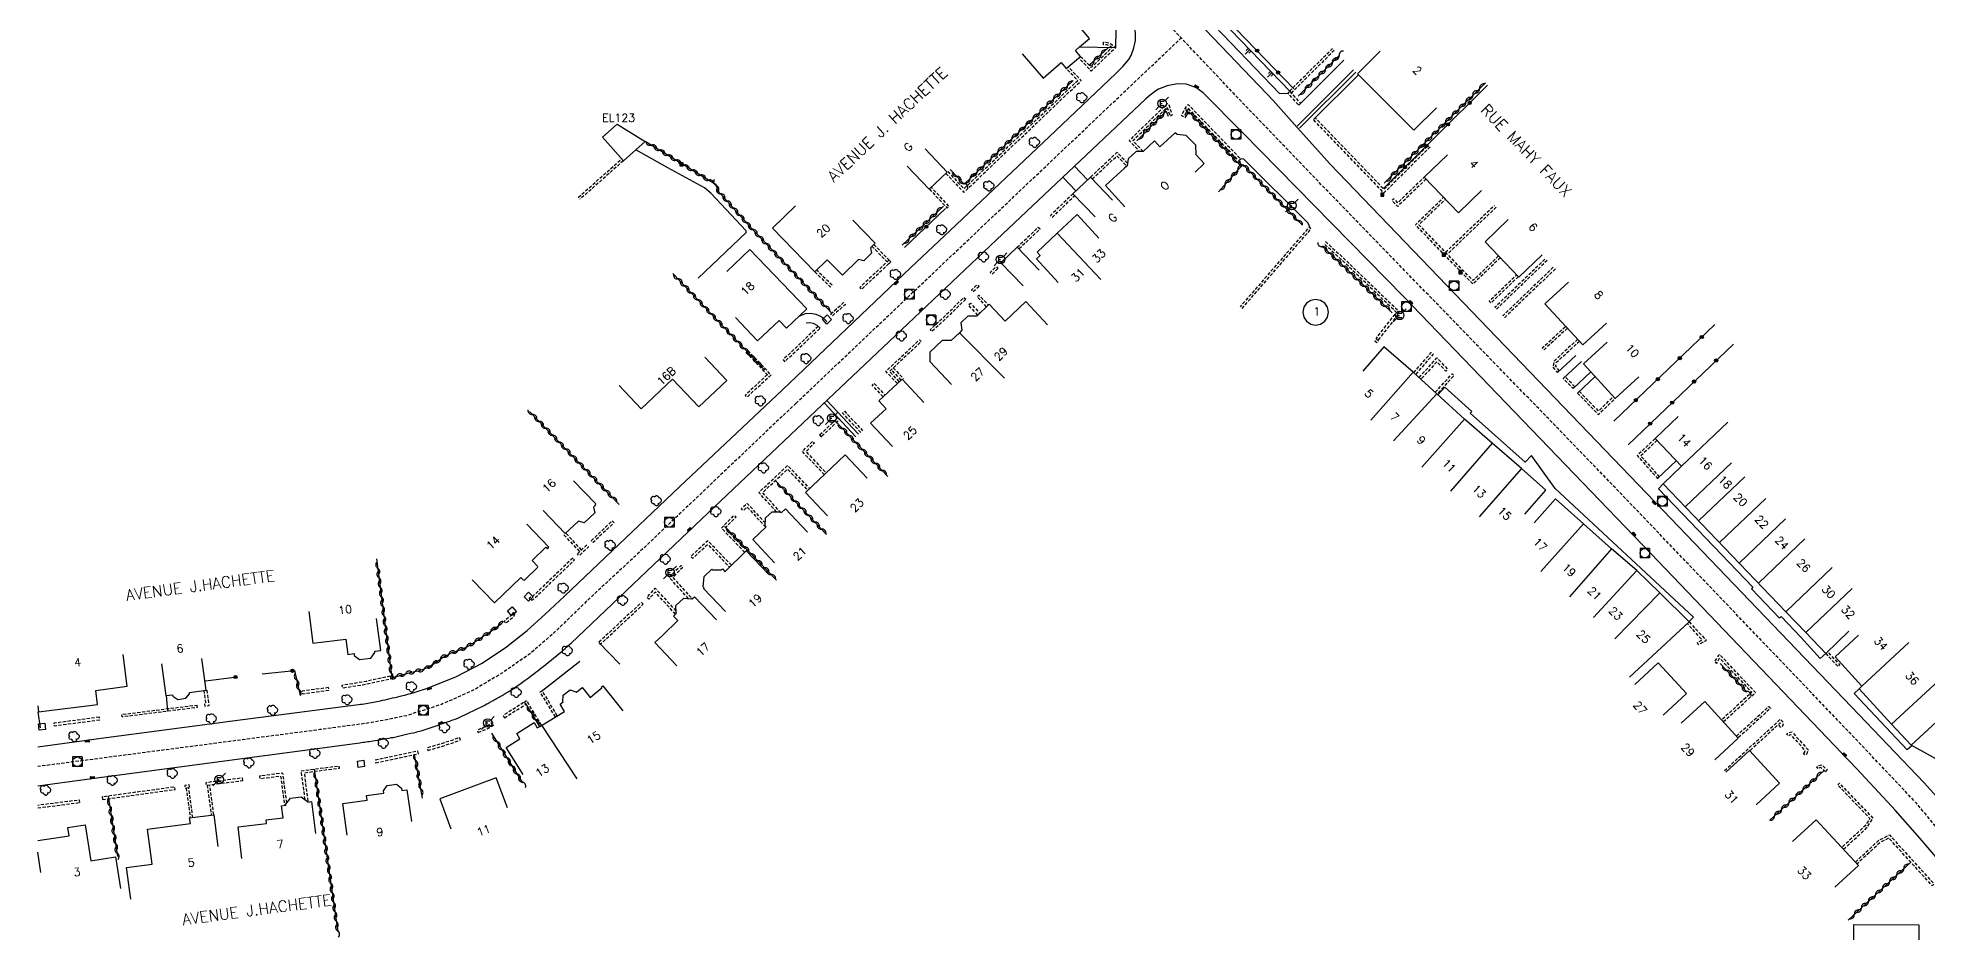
# Model space of a CAD drawing. Header units: millimetres. Extents: x 136000 to 137000, y 121000 to 122000.
# Drawn here: x 136000 to 136295.1, y 121479.6 to 121619.4 of the extents above; entities that cross this region are included whole.
import ezdxf
from ezdxf.enums import TextEntityAlignment as Align

# ---------------------------------------------------------------- set-up
doc = ezdxf.new("R2010")
doc.units = ezdxf.units.MM
doc.linetypes.add('DASHED', pattern=[0.75, 0.5, -0.25])
doc.layers.get('0').update_dxf_attribs({"linetype": 'CONTINUOUS'})
for name, color, linetype in [('W0001', 6, 'DASHED'), ('W0008', 7, 'CONTINUOUS'), ('W0100', 7, 'CONTINUOUS'), ('W0112', 1, 'DASHED'), ('W0211', 2, 'CONTINUOUS'), ('W0300', 7, 'CONTINUOUS'), ('W0310', 3, 'CONTINUOUS'), ('W0322', 7, 'CONTINUOUS'), ('W0330', 7, 'CONTINUOUS'), ('W0400', 7, 'CONTINUOUS'), ('W0420', 7, 'CONTINUOUS'), ('W0471', 7, 'CONTINUOUS'), ('W0984', 7, 'CONTINUOUS'), ('W0989', 7, 'CONTINUOUS'), ('W0991', 7, 'CONTINUOUS'), ('W1102', 7, 'CONTINUOUS')]:
    doc.layers.add(name, color=color, linetype=linetype)
doc.styles.get("Standard").update_dxf_attribs({"font": 'romans.shx', "width": 0.85})

# ---------------------------------------------------------------- blocks, each defined once
blk = doc.blocks.new('t310o')
at = {"color": 0, "linetype": 'Continuous'}
for centre, start, end in [((-0.5, 0.38), 216.8699, 323.1304), ((0.5, -0.37), 36.8699, 143.1303)]:
    blk.add_arc(centre, 0.625, start, end, dxfattribs=at)
blk = doc.blocks.new('t322o')
at = {"color": 0, "linetype": 'Continuous'}
for radius in [0.25, 0.15]:
    blk.add_circle((0, 0), radius, dxfattribs=at)
blk = doc.blocks.new('T300')
for p, q in [((-0.8, 0.51), (-0.86, 0.34)), ((-0.86, 0.34), (-0.86, 0.17)), ((-0.86, 0.17), (-0.74, 0.06)), ((-0.69, 0.63), (-0.8, 0.51)), ((-0.8, -0.06), (-0.74, 0.06)), ((-0.74, 0.06), (-0.69, 0.11)), ((-0.57, 0.69), (-0.69, 0.63)), ((-0.46, 0.69), (-0.57, 0.69)), ((-0.29, 0.63), (-0.46, 0.69)), ((-0.29, 0.63), (-0.17, 0.74)), ((-0.23, 0.57), (-0.29, 0.63)), ((-0.17, 0.74), (-0.06, 0.8)), ((-0.06, 0.8), (0.06, 0.8)), ((0.06, 0.8), (0.23, 0.74)), ((0.23, 0.74), (0.34, 0.63)), ((0.34, 0.63), (0.4, 0.51)), ((0.46, 0.46), (0.34, 0.46)), ((0.4, 0.51), (0.4, 0.46)), ((0.57, 0.4), (0.46, 0.46)), ((0.57, 0.4), (0.69, 0.29)), ((0.69, 0.29), (0.74, 0.17)), ((0.74, 0.06), (0.69, -0.17)), ((0.74, 0.17), (0.74, 0.06)), ((-0.8, -0.17), (-0.8, -0.06)), ((-0.8, -0.23), (-0.8, -0.17)), ((-0.74, -0.34), (-0.8, -0.23)), ((-0.69, -0.4), (-0.74, -0.34)), ((-0.51, -0.46), (-0.69, -0.4)), ((-0.4, -0.46), (-0.51, -0.46)), ((-0.4, -0.46), (-0.34, -0.46)), ((-0.34, -0.46), (-0.34, -0.4)), ((-0.34, -0.51), (-0.34, -0.46)), ((-0.29, -0.63), (-0.34, -0.51)), ((-0.17, -0.74), (-0.29, -0.63)), ((-0.06, -0.8), (-0.17, -0.74)), ((0.06, -0.8), (-0.06, -0.8)), ((0.17, -0.74), (0.06, -0.8)), ((0.23, -0.69), (0.17, -0.74)), ((0.29, -0.46), (0.23, -0.46)), ((0.29, -0.63), (0.23, -0.69)), ((0.46, -0.4), (0.29, -0.46)), ((0.34, -0.51), (0.29, -0.63)), ((0.34, -0.51), (0.34, -0.46)), ((0.57, -0.34), (0.46, -0.4)), ((0.63, -0.29), (0.57, -0.34)), ((0.69, -0.17), (0.63, -0.29))]:
    blk.add_line(p, q)
blk = doc.blocks.new('T400')
for p, q in [((-0.15, 0.3), (0.15, 0.3)), ((-0.15, -0.25), (-0.15, 0.3)), ((-0.15, 0.15), (0.15, 0.15)), ((-0.15, 0), (0.15, 0)), ((0.15, 0.3), (0.15, -0.25)), ((-0.15, -0.15), (0.15, -0.15)), ((-0.15, -0.25), (-0.15, -0.3)), ((-0.15, -0.3), (0.15, -0.3)), ((0.15, -0.3), (0.15, -0.25))]:
    blk.add_line(p, q)
blk = doc.blocks.new('T471')
for p, q in [((-0.333334, 0.333334), (-0.333334, -0.333334)), ((-0.333334, 0.333334), (0.333334, 0.333334)), ((-0.333334, 0), (0, 0)), ((0.500001, 0.500001), (1.000002, 1.000002)), ((-0.500001, -0.500001), (-1.000002, -1.000002)), ((-0.333334, -0.333334), (0.333334, -0.333334))]:
    blk.add_line(p, q)
blk.add_ellipse((0, 0), major_axis=(0.471405, 0.471405), ratio=1, start_param=5.4977871438, end_param=11.780972451)
blk = doc.blocks.new('t112o')
at = {"color": 0, "linetype": 'Continuous'}
for p, q in [((-0.5, 0.5), (0.5, 0.5)), ((-0.5, -0.5), (-0.5, 0.5)), ((0.5, 0.5), (0.5, -0.5)), ((0.5, -0.5), (-0.5, -0.5))]:
    blk.add_line(p, q, dxfattribs=at)
blk = doc.blocks.new('T420')
for p, q in [((0.75, 0.75), (-0.75, 0.75)), ((-0.75, 0.75), (-0.75, -0.75)), ((0.75, 0.75), (0.75, -0.75)), ((0.75, -0.75), (-0.75, -0.75))]:
    blk.add_line(p, q)
blk.add_ellipse((0, 0), major_axis=(-0.53, 0.53), ratio=1, start_param=3.926991, end_param=10.210176)
blk = doc.blocks.new('t330o')
at = {"color": 0, "linetype": 'Continuous'}
for p, q in [((0.25, -0.25), (-0.25, 0.25)), ((-0.25, -0.25), (0.25, 0.25)), ((-0.25, 0.25), (-0.25, -0.25)), ((0.25, 0.25), (-0.25, 0.25)), ((0.25, -0.25), (0.25, 0.25)), ((-0.25, -0.25), (0.25, -0.25)), ((-0.25, -0.25), (-0.25, -0.25))]:
    blk.add_line(p, q, dxfattribs=at)
blk = doc.blocks.new('t211o')
at = {"color": 0, "linetype": 'Continuous'}
for p, q in [((-0.29, 0.5), (-0.29, 0)), ((0, 1), (0, 0)), ((0.29, 0.5), (0.29, 0))]:
    blk.add_line(p, q, dxfattribs=at)

msp = doc.modelspace()

# ---------------------------------------------------------------- linework, layer by layer
at = {"layer": 'W0001', "flags": 128}
for points in [[(136324.26, 121457.21), (136314.99, 121471.41), (136306.92, 121483.62), (136293.42, 121499.8), (136284.47, 121509.26), (136244.47, 121551.09), (136200.73, 121596.16), (136186.83, 121610.64), (136168.2, 121630.35), (136100.59, 121700.64), (136049.4, 121753.97), (136014.15, 121791.38), (136000, 121806.47)], [(136118.42, 121562.3), (136178.58, 121619.37)], [(136118.42, 121562.3), (136093.18, 121538.29), (136085.62, 121531.28), (136080.51, 121526.33), (136076.82, 121523.11), (136072.6, 121520.2), (136068.18, 121517.54), (136063.07, 121515.25), (136057.61, 121513.48), (136052.14, 121512.39), (136044.07, 121511.3), (136000, 121505.53)]]:
    msp.add_lwpolyline(points, dxfattribs=at)
at = {"layer": 'W0008', "flags": 128}
for points in [[(136116.3, 121564.41), (136136.35, 121583.49), (136142.49, 121589.27), (136158.95, 121604.83), (136168.39, 121613.81), (136169.44, 121614.89), (136170.38, 121616.02), (136170.75, 121616.64), (136171.19, 121617.83), (136171.42, 121618.97), (136171.42, 121620.24), (136171.12, 121621.72), (136170.69, 121622.51), (136170.05, 121623.29), (136169.62, 121623.76), (136163.59, 121630.13), (136143.77, 121650.87), (136141.47, 121651.11), (136095.67, 121698.93), (136044.05, 121752.76), (136025.81, 121771.81), (136003.36, 121795.4), (136000, 121799.13)], [(136297.01, 121500.34), (136294.63, 121502.98), (136283.28, 121514.85), (136253.85, 121545.55), (136201.84, 121599.64), (136196.27, 121605.85), (136192.96, 121609.6), (136191.91, 121610.71), (136159.88, 121644.19)], [(136163.03, 121620.76), (136168.37, 121620.67), (136168.33, 121617.82), (136162.66, 121617.91)], [(136196.94, 121608.86), (136204, 121615.89)], [(136298.9, 121488.57), (136294.9, 121493.26), (136294.36, 121493.88), (136290.15, 121498.68), (136288.91, 121500.04), (136284.06, 121505.21), (136251.91, 121538.83), (136213.36, 121578.94), (136188.18, 121604.59), (136182, 121610.79), (136180.88, 121611.6), (136179.36, 121612.12), (136177.98, 121612.19), (136176.39, 121611.87), (136175.04, 121611.36), (136174.61, 121611.11), (136173.72, 121610.42), (136173.08, 121609.87), (136149.72, 121587.83), (136135.88, 121574.7), (136120.55, 121560.18)], [(136196.7, 121605.6), (136205.51, 121614.37)], [(136197.07, 121605.26), (136205.86, 121614.02)], [(136199.23, 121606.61), (136206.27, 121613.61)], [(136103.13, 121581.84), (136110.62, 121588.95), (136110.64, 121589.21), (136105.11, 121595.14), (136104.12, 121595.95), (136098.38, 121599.07), (136093.39, 121601.87)], [(136160.09, 121597.61), (136162.14, 121595.47)], [(136161.93, 121599.34), (136163.96, 121597.21)], [(136118.92, 121575.92), (136119.9, 121576.32), (136120.67, 121576.37), (136121.54, 121576.19), (136122.25, 121575.91), (136122.72, 121575.6), (136123.25, 121575.04)], [(136122.18, 121574.01), (136121.73, 121574.45), (136121.17, 121574.74), (136120.59, 121574.85), (136120, 121574.79)], [(136237.37, 121567.1), (136240.24, 121569.74)], [(136238.22, 121566.18), (136241.08, 121568.82)], [(136257.89, 121528.15), (136258.6, 121528.87), (136237.01, 121548.96), (136233.27, 121554.12), (136232.31, 121553.09), (136223.7, 121560.76), (136223.96, 121561.03), (136219.78, 121564.81), (136218.68, 121563.61)], [(136239.78, 121564.61), (136242.58, 121567.19)], [(136240.47, 121563.88), (136243.26, 121566.45)], [(136122.87, 121562.31), (136127.78, 121557.04)], [(136123.25, 121562.74), (136128.2, 121557.44)], [(136252.99, 121550.54), (136255.9, 121553.32)], [(136253.84, 121549.68), (136253.12, 121548.9), (136267.85, 121533.55), (136267.63, 121533.32), (136272.01, 121528.7), (136272.31, 121528.96), (136275.34, 121525.74), (136278.4, 121522.44), (136279.24, 121523.21)], [(136078.6, 121517.27), (136084.67, 121522)], [(136292.67, 121508.77), (136291.97, 121508.12), (136291.97, 121508.12), (136283.7, 121516.97), (136284.46, 121517.68)]]:
    msp.add_lwpolyline(points, dxfattribs=at)
for points in [[(136000, 121508.63), (136009.89, 121509.95), (136030.39, 121512.66), (136050.09, 121515.22, 0.010262), (136051.28, 121515.4, 0.005342), (136053.54, 121515.82, 0.008978), (136053.84, 121515.88, 0.000866), (136057, 121516.62, 0.016093), (136058.28, 121516.97, 0.00436), (136060.87, 121517.79), (136065.37, 121519.6), (136069.41, 121521.68), (136073.2, 121524.23), (136076.43, 121526.8), (136079.19, 121529.27), (136082.34, 121532.23), (136100.24, 121549.22), (136116.3, 121564.41)], [(136000, 121502.54), (136007.67, 121503.55), (136050.29, 121509.25, 0.006941), (136052.31, 121509.55, 0.00475), (136055.26, 121510.05, 0.010767), (136055.7, 121510.14, 0.001367), (136059.09, 121510.92, 0.01885), (136060.17, 121511.21, 0.019739), (136062.67, 121512.08, 0.013207), (136065.34, 121513.01, 0.025474), (136066.69, 121513.59, 0.001611), (136070.15, 121515.31, 0.009508), (136070.72, 121515.62, 0.005584), (136072.23, 121516.47, 0.006633), (136073.48, 121517.22, 0.015913), (136075.44, 121518.52, 0.01123), (136078.12, 121520.51, 0.008989), (136081.42, 121523.17, 0.015267), (136083.28, 121524.83), (136103.68, 121544.17), (136120.55, 121560.18)]]:
    msp.add_lwpolyline(points, format="xyb", dxfattribs=at)
at = {"layer": 'W0100', "flags": 128}
for points in [[(136153.76, 121616.88), (136157.01, 121613.08), (136159.85, 121615.51), (136160.64, 121614.58), (136162.87, 121616.49), (136162.87, 121616.49), (136162.08, 121617.42), (136162.72, 121617.97), (136164.28, 121619.3), (136161.51, 121622.54), (136161.43, 121622.95), (136161.3, 121623.35), (136161.1, 121623.72), (136160.85, 121624.06), (136160.56, 121624.36), (136160.22, 121624.61), (136159.85, 121624.81), (136159.45, 121624.94), (136158.93, 121625.55), (136155.13, 121622.3)], [(136209.66, 121617.29), (136206.12, 121613.76), (136214.9, 121604.94), (136218.44, 121608.46)], [(136180.76, 121598.42), (136182.17, 121599.75), (136180.9, 121601.13), (136180.86, 121602.62), (136179.36, 121604.13), (136179.36, 121604.13), (136177.93, 121604.26), (136177.64, 121604.55), (136175.25, 121602.35), (136174.41, 121603.27), (136172.62, 121601.62), (136171.55, 121601.63), (136170.28, 121600.47), (136170.16, 121599.41), (136169.74, 121599.01), (136166.78, 121596.32), (136169.79, 121593)], [(136138.61, 121602.04), (136142.05, 121598.41), (136142.05, 121598.41), (136139.2, 121595.72), (136135.77, 121599.35)], [(136220.15, 121601.08), (136216.55, 121597.62), (136221.9, 121592.05), (136225.5, 121595.52)], [(136167.87, 121594.02), (136164.42, 121597.64), (136161.68, 121595.03), (136165.12, 121591.41)], [(136127.32, 121590.9), (136130.81, 121587.32), (136130.05, 121586.58), (136130.2, 121585.73), (136129, 121584.57), (136128.16, 121584.74), (136125.66, 121582.3), (136123.31, 121584.71), (136121.35, 121582.8), (136114.73, 121589.67), (136118.33, 121593.14)], [(136165.7, 121588.09), (136162.31, 121591.77), (136159.19, 121588.89), (136156.1, 121585.92), (136156.58, 121585.4), (136155.98, 121584.85), (136159.37, 121581.17)], [(136229.64, 121590.98), (136226.03, 121587.52), (136231.33, 121582.01), (136234.94, 121585.47)], [(136107.61, 121582.9), (136111.23, 121586.34), (136120.1, 121577.02), (136116.93, 121574.01), (136115.77, 121575.23), (136112.43, 121572.05), (136108.98, 121575.68)], [(136153.9, 121580.64), (136150.43, 121584.24), (136152.95, 121586.67), (136156.42, 121583.07)], [(136239.08, 121581.22), (136235.4, 121577.83), (136241.33, 121571.4), (136245, 121574.78)], [(136157.71, 121574.56), (136154.29, 121578.17), (136151.09, 121575.14), (136148.61, 121577.76), (136146.66, 121575.92), (136146.66, 121575.92), (136145.24, 121575.92), (136144.18, 121574.88), (136144.32, 121573.7), (136144.32, 121573.7), (136143.93, 121573.31), (136142.67, 121572.1), (136142.67, 121572.1), (136141.27, 121572.12), (136139.31, 121570.25), (136139.3, 121568.83), (136139.3, 121568.83), (136142.71, 121565.22)], [(136232.25, 121544.97), (136235.54, 121548.72), (136231.71, 121552.08), (136227.17, 121556.08), (136222.82, 121559.81), (136218.51, 121563.77), (136214.82, 121567.14), (136210.24, 121571.1), (136206.97, 121567.32)], [(136245.11, 121571.83), (136241.43, 121568.44), (136246.38, 121563.06), (136250.06, 121566.44)], [(136090.79, 121565.06), (136094.23, 121561.43), (136099.13, 121566.07), (136103.26, 121561.71), (136107.62, 121565.83), (136104.19, 121569.47)], [(136138.39, 121562.39), (136134.98, 121566.05), (136131.35, 121562.67), (136132.49, 121561.44), (136131.94, 121560.92), (136130.07, 121559.18), (136133.48, 121555.52)], [(136279.24, 121523.21), (136276.13, 121526.47), (136273.04, 121529.73), (136253.84, 121549.68), (136256.73, 121552.45), (136252.6, 121556.77), (136256.21, 121560.22)], [(136123.34, 121544.7), (136119.9, 121548.33), (136126.12, 121554.22), (136129.56, 121550.59)], [(136083.69, 121550.17), (136087.16, 121546.57), (136087.04, 121546.45), (136087.1, 121546.39), (136086.78, 121546.07), (136087.01, 121545.17), (136085.35, 121543.62), (136085.35, 121543.62), (136084.45, 121543.89), (136082.38, 121541.93), (136078.91, 121545.53)], [(136253.84, 121549.68), (136256.73, 121552.45)], [(136248.59, 121519.5), (136248.59, 121519.5), (136257.91, 121528.13), (136253.31, 121532.65), (136249.73, 121536.15), (136245.8, 121539.56), (136241.41, 121543.46), (136237.06, 121547.35), (136233.72, 121543.62)], [(136115.07, 121537.36), (136111.66, 121541.03), (136113.76, 121542.98), (136113.76, 121542.98), (136113.61, 121543.15), (136113.67, 121544.37), (136114.72, 121545.34), (136115.95, 121545.31), (136116.09, 121545.16), (136116.78, 121545.81), (136120.19, 121542.14)], [(136067.86, 121534.69), (136071.34, 121531.09), (136075.4, 121535.01), (136075.45, 121535.05), (136075.85, 121534.63), (136075.93, 121534.71), (136076, 121534.64), (136078.09, 121536.66), (136078.03, 121536.72), (136078.11, 121536.8), (136077.2, 121537.73), (136079.35, 121539.8), (136079.59, 121539.57), (136079.84, 121539.79), (136076.36, 121543.39)], [(136107.43, 121529.75), (136103.95, 121533.35), (136104.07, 121533.46), (136103.92, 121533.61), (136104.06, 121535.21), (136105.3, 121536.36), (136105.39, 121536.29), (136106.77, 121536.27), (136106.93, 121536.4), (136107.31, 121536), (136107.39, 121536.07), (136110.64, 121539.21), (136114.11, 121535.61)], [(136042.33, 121529.75), (136042.96, 121524.79), (136048.13, 121525.45), (136048.44, 121523.04), (136048.44, 121523.04), (136049.4, 121523.17), (136049.41, 121522.9), (136049.41, 121522.9), (136050.23, 121522.24), (136050.23, 121522.24), (136052.03, 121522.48), (136052.65, 121523.36), (136052.62, 121523.57), (136053.56, 121523.69), (136052.92, 121528.65)], [(136099.83, 121521.29), (136096.39, 121524.92), (136097.6, 121526.07), (136099.98, 121528.33), (136099.29, 121529.05), (136099.77, 121529.49), (136099.71, 121529.56), (136099.65, 121530.71), (136100.9, 121531.85), (136102.04, 121531.72), (136102.12, 121531.79), (136102.18, 121531.72), (136102.58, 121532.06), (136106.02, 121528.43)], [(136282.86, 121526.66), (136279.24, 121523.21)], [(136301.81, 121509.07), (136297.95, 121505.89), (136292.6, 121508.85), (136289.53, 121512.16), (136284.46, 121517.68), (136284.91, 121518.11), (136280.7, 121522.69), (136284.38, 121526.08)], [(136000, 121515.04), (136000.13, 121514.06), (136009.32, 121515.24), (136009.32, 121515.24), (136009.04, 121517.44), (136013.98, 121518.07), (136013.34, 121523.04)], [(136019.3, 121521.59), (136019.98, 121516.64), (136021.05, 121516.74), (136021.11, 121516.52), (136021.87, 121516.02), (136021.87, 121516.02), (136021.87, 121516.02), (136023.14, 121516.22), (136023.7, 121516.88), (136023.7, 121517.1), (136026.3, 121517.46), (136025.61, 121522.42)], [(136253.84, 121513.58), (136257.51, 121516.97), (136256.31, 121518.27), (136253.1, 121521.74), (136249.43, 121518.35)], [(136075.79, 121504.27), (136073.14, 121508.51), (136075.31, 121509.87), (136074.8, 121510.68), (136074.8, 121510.68), (136077.52, 121512.39), (136078.01, 121511.58), (136078.39, 121511.8), (136082.27, 121514.16), (136081.59, 121515.29), (136081.59, 121515.29), (136082.04, 121515.62), (136081.98, 121515.71), (136082.06, 121516.67), (136083.14, 121517.53), (136084.05, 121517.23), (136084.12, 121517.16), (136085.01, 121517.89), (136085.31, 121517.54), (136086.28, 121516.34), (136086.97, 121516.9), (136088.09, 121517.81), (136087.97, 121517.96), (136088.23, 121518.17), (136091.39, 121514.26)], [(136261.9, 121506.6), (136265.59, 121509.97), (136260.36, 121515.69), (136256.67, 121512.32)], [(136263.66, 121504.67), (136267.34, 121508.05), (136272.04, 121502.94), (136268.36, 121499.55)], [(136048.33, 121494.79), (136047.62, 121499.74), (136051.42, 121500.29), (136051.32, 121501), (136054.05, 121501.39), (136054, 121501.75), (136054.59, 121502.55), (136056.04, 121502.76), (136056.83, 121502.15), (136056.88, 121501.8), (136057.66, 121501.9), (136058.37, 121496.95)], [(136073.36, 121499.09), (136071.61, 121503.78), (136062.79, 121500.5), (136064.53, 121495.81)], [(136031.87, 121491.16), (136031.27, 121496.12), (136035.71, 121496.66), (136035.65, 121497.23), (136036.09, 121497.28), (136038.31, 121497.53), (136038.05, 121499.42), (136038.74, 121499.52), (136038.73, 121499.64), (136039.47, 121500.57), (136041.16, 121500.79), (136041.16, 121500.79), (136042.12, 121500.09), (136042.14, 121499.97), (136042.75, 121500.05), (136043.36, 121495.09)], [(136014.53, 121484.81), (136013.86, 121489.77), (136017.86, 121490.3), (136017.13, 121495.74), (136023.84, 121496.64), (136023.72, 121497.51), (136023.72, 121497.51), (136023.72, 121497.51), (136027.48, 121498.01), (136028.14, 121493.05)], [(136274.08, 121493.82), (136277.75, 121497.22), (136284.35, 121490.09), (136280.68, 121486.69)], [(136000, 121493.96), (136004.89, 121494.73), (136004.7, 121495.99), (136004.7, 121495.99), (136007.41, 121496.42), (136007.41, 121496.42), (136008.29, 121490.82), (136012.16, 121491.43), (136012.93, 121486.49)], [(136000.5, 121488.97), (136000, 121492.16)], [(136283.6, 121475.87), (136283.64, 121480.86), (136293.77, 121480.78), (136293.77, 121470.84), (136288.77, 121470.84)]]:
    msp.add_lwpolyline(points, dxfattribs=at)
msp.add_lwpolyline([(136090.51, 121605.89), (136094.88, 121603.21), (136094.88, 121603.21), (136091.46, 121600.18), (136088.2, 121603.84)], close=True, dxfattribs=at)
at = {"layer": 'W0112', "flags": 128}
for points in [[(136162.87, 121616.49), (136164.53, 121614.77), (136167.77, 121617.85), (136167.77, 121617.85), (136167.3, 121618.16), (136167.01, 121618.27), (136166.47, 121618.31), (136166.46, 121618.71), (136167.09, 121618.66), (136167.5, 121618.5), (136168, 121618.18), (136168.1, 121618.09), (136168.33, 121617.82), (136164.52, 121614.2), (136162.58, 121616.24)], [(136202.47, 121617.43), (136195.81, 121610.8), (136195.53, 121611.09), (136202.19, 121617.71)], [(136141.83, 121598.21), (136144.63, 121595.24), (136162.98, 121612.71), (136160.93, 121614.86)], [(136142.12, 121598.48), (136144.65, 121595.81), (136162.42, 121612.73), (136160.64, 121614.58)], [(136172.63, 121601.64), (136171.03, 121603.32), (136176.37, 121608.52), (136176.85, 121607.19), (136177.23, 121607.33), (136176.68, 121608.84), (136176.4, 121609.12), (136170.47, 121603.33), (136172.09, 121601.63)], [(136217.47, 121602.35), (136210.24, 121595.16), (136199.23, 121606.61), (136199.52, 121606.88), (136210.25, 121595.73), (136217.19, 121602.64)], [(136084.42, 121594.46), (136091.19, 121600.47)], [(136091.46, 121600.18), (136084.68, 121594.16)], [(136164.42, 121597.64), (136168.57, 121601.5), (136170.2, 121599.78)], [(136164.7, 121597.35), (136168.55, 121600.94), (136170.1, 121599.31)], [(136216.83, 121597.33), (136212.4, 121593.04), (136211.49, 121593.98), (136211.77, 121594.26), (136212.4, 121593.61), (136216.55, 121597.62)], [(136139.25, 121595.74), (136142.04, 121592.79), (136142.33, 121593.07), (136139.54, 121596.02)], [(136161.68, 121595.03), (136158.18, 121591.64), (136158.46, 121591.35), (136161.96, 121594.75)], [(136228.43, 121585.03), (136224.14, 121580.9), (136215.15, 121590.19), (136219.57, 121594.47)], [(136228.16, 121585.31), (136224.15, 121581.46), (136215.71, 121590.19), (136219.85, 121594.18)], [(136219.87, 121585.89), (136227.49, 121593.21)], [(136227.77, 121592.92), (136220.15, 121585.6)], [(136152.95, 121586.67), (136156.26, 121589.81), (136156.54, 121589.52), (136153.23, 121586.38)], [(136188.08, 121577.09), (136198.87, 121589.54), (136198.57, 121589.81), (136187.77, 121577.35)], [(136130.57, 121587.09), (136133.21, 121584.38), (136132.92, 121584.1), (136130.28, 121586.81)], [(136201.12, 121587.54), (136204.16, 121584.76), (136212.61, 121576.63), (136212.51, 121576.52), (136212.64, 121576.42), (136209.34, 121572.16), (136209.03, 121572.41), (136212.19, 121576.48), (136203.88, 121584.47), (136200.85, 121587.24)], [(136121.35, 121582.8), (136123.78, 121580.46), (136124.06, 121580.74), (136121.64, 121583.08)], [(136235.75, 121584.62), (136227.82, 121577), (136227.55, 121577.28), (136235.48, 121584.91)], [(136237.03, 121583.3), (136229.13, 121575.7), (136228.85, 121575.99), (136236.75, 121583.59)], [(136231.25, 121582.09), (136226.96, 121577.97), (136226.69, 121578.26), (136230.98, 121582.38)], [(136146.83, 121576.08), (136145.36, 121577.64), (136145.65, 121577.91), (136147.12, 121576.36)], [(136148.19, 121577.37), (136146.71, 121578.93), (136147, 121579.2), (136148.48, 121577.64)], [(136121.9, 121574.3), (136116.39, 121569.08), (136116.66, 121568.79), (136122.18, 121574.01)], [(136238.91, 121574.02), (136235.25, 121570.65), (136234.98, 121570.94), (136238.64, 121574.32)], [(136134.25, 121565.36), (136132.45, 121567.29), (136137.72, 121572.22), (136138, 121571.93), (136133.02, 121567.27), (136134.54, 121565.63)], [(136240.51, 121572.29), (136236.86, 121568.93), (136236.61, 121567.94), (136237.37, 121567.1), (136237.67, 121567.37), (136237.05, 121568.05), (136237.22, 121568.72), (136240.78, 121571.99)], [(136110.58, 121570.3), (136114.25, 121566.43), (136114.54, 121566.71), (136110.87, 121570.57)], [(136133.62, 121567.83), (136135.22, 121566.11)], [(136214.9, 121567.07), (136217.64, 121570.23), (136217.94, 121569.97), (136215.2, 121566.81)], [(136215.73, 121566.31), (136218.52, 121569.37), (136220.18, 121567.6), (136219.89, 121567.33), (136218.53, 121568.78), (136216.02, 121566.04)], [(136113.94, 121566.76), (136110.48, 121563.53), (136110.75, 121563.24), (136114.22, 121566.47)], [(136113.56, 121567.63), (136113.29, 121567.35)], [(136132.03, 121563.3), (136130.3, 121565.15), (136130.6, 121565.42), (136132.32, 121563.57)], [(136134.85, 121565.92), (136133.32, 121567.56)], [(136218.25, 121564), (136220.91, 121566.91), (136221.2, 121566.64), (136218.55, 121563.73)], [(136240.47, 121563.88), (136243.73, 121560.53), (136246.38, 121563.06)], [(136240.75, 121564.16), (136243.74, 121561.09), (136246.11, 121563.35)], [(136122.15, 121557.39), (136124.93, 121560.02), (136125.2, 121559.73), (136122.42, 121557.1)], [(136128.52, 121557.74), (136125.7, 121560.77), (136125.99, 121561.04), (136128.82, 121558.01)], [(136122.85, 121551.12), (136119.4, 121554.76), (136121.04, 121556.37), (136121.32, 121556.08), (136121.32, 121556.08), (136119.96, 121554.75), (136123.14, 121551.4)], [(136122.15, 121557.39), (136122.09, 121557.34), (136122.37, 121557.05), (136122.42, 121557.1)], [(136252.6, 121556.77), (136249.79, 121554.12), (136252.99, 121550.54), (136253.28, 121550.82), (136250.34, 121554.1), (136252.87, 121556.48)], [(136115.4, 121545.32), (136112.61, 121548.35), (136117.1, 121552.57), (136120.54, 121548.94)], [(136116.09, 121545.16), (136113.18, 121548.33), (136117.09, 121552), (136120.25, 121548.66)], [(136110.42, 121539), (136106.77, 121542.79), (136107.08, 121543.08), (136107.05, 121543.12), (136108.78, 121544.78), (136109.05, 121544.49), (136107.55, 121543.05), (136107.58, 121543), (136107.34, 121542.78), (136110.71, 121539.28)], [(136113.64, 121543.58), (136110.8, 121546.65), (136109.87, 121545.8), (136110.14, 121545.5), (136110.78, 121546.09), (136113.7, 121542.92)], [(136082.16, 121541.73), (136084.63, 121539.11)], [(136084.93, 121539.38), (136082.45, 121542)], [(136108.32, 121536.98), (136104.63, 121540.81), (136102, 121538.36), (136102.27, 121538.07), (136104.62, 121540.25), (136108.03, 121536.7)], [(136101.64, 121531.76), (136098.63, 121535.07), (136099.5, 121536.05), (136100.48, 121536.94), (136100.75, 121536.64), (136099.79, 121535.76), (136099.17, 121535.07), (136102.2, 121531.74)], [(136099.6, 121529.33), (136096.44, 121532.79), (136095.44, 121531.71), (136095.14, 121531.98), (136096.44, 121533.38), (136099.7, 121529.81)], [(136257.91, 121528.13), (136260.58, 121525.25), (136260.34, 121525.07), (136259.39, 121524.56), (136259.2, 121524.91), (136259.96, 121525.32), (136259.96, 121525.32), (136257.62, 121527.86)], [(136279.24, 121523.21), (136281.17, 121521.16), (136281.46, 121521.44), (136279.53, 121523.48)], [(136263.25, 121512.53), (136268.27, 121517.11), (136262.67, 121523.06), (136262.45, 121522.85), (136261.87, 121521.89), (136262.22, 121521.68), (136262.68, 121522.46), (136262.68, 121522.46), (136267.7, 121517.13), (136262.98, 121512.82)], [(136026.38, 121517.47), (136026.72, 121515.02), (136026.15, 121514.94), (136026.09, 121515.33), (136026.27, 121515.36), (136025.98, 121517.42)], [(136078.69, 121511.99), (136076.36, 121515.82), (136076.02, 121515.61), (136078.34, 121511.78)], [(136081.14, 121513.48), (136078.78, 121517.37), (136078.43, 121517.16), (136080.8, 121513.27)], [(136265.29, 121510.3), (136270.35, 121514.92), (136270.62, 121514.63), (136265.56, 121510)], [(136263.44, 121504.91), (136272.17, 121512.94), (136272.62, 121512.41), (136272.48, 121511.85), (136272.23, 121511.63), (136271.97, 121511.93), (136272.12, 121512.07), (136272.18, 121512.31), (136272.14, 121512.36), (136267.39, 121507.99)], [(136038.89, 121499.83), (136038.28, 121504.5), (136034.65, 121504.05), (136034.7, 121503.66), (136037.93, 121504.05), (136038.53, 121499.49)], [(136041.74, 121500.37), (136041.16, 121504.86), (136043.19, 121505.14), (136047.02, 121505.64), (136047.07, 121505.25), (136047.07, 121505.25), (136043.25, 121504.74), (136041.61, 121504.51), (136042.2, 121499.98)], [(136282.03, 121492.6), (136285.69, 121495.99), (136286.66, 121497.47), (136281.39, 121502.96), (136281.1, 121502.68), (136286.15, 121497.42), (136285.38, 121496.25), (136281.75, 121492.89)], [(136006.56, 121499.91), (136006.51, 121500.3), (136000, 121499.47)], [(136000, 121499.07), (136006.56, 121499.91)], [(136023.18, 121502.19), (136023.8, 121497.52)], [(136024.2, 121497.57), (136023.57, 121502.25)], [(136026.46, 121502.64), (136027.09, 121497.96)], [(136027.48, 121498.02), (136026.86, 121502.69)], [(136283.87, 121490.61), (136287.56, 121494.03), (136287.56, 121494.03), (136287.56, 121494.03), (136289.2, 121494.85), (136296.16, 121487.19), (136295.87, 121486.92), (136289.11, 121494.36), (136287.79, 121493.7), (136284.14, 121490.32)]]:
    msp.add_lwpolyline(points, dxfattribs=at)
for points in [[(136195.54, 121611.02), (136197.22, 121609.14), (136196.94, 121608.86), (136195.24, 121610.75)], [(136179.7, 121608.36), (136179.7, 121608.36), (136178.97, 121607.06), (136178.62, 121607.26), (136179.43, 121608.71), (136179.68, 121608.96), (136187.88, 121600.43), (136187.59, 121600.16)], [(136132.95, 121584.68), (136128.4, 121580.4), (136128.67, 121580.11), (136133.22, 121584.39)], [(136149.95, 121583.33), (136149.02, 121582.45), (136148.75, 121582.74), (136149.68, 121583.62)], [(136147.01, 121580.54), (136146.1, 121579.68), (136145.82, 121579.97), (136146.74, 121580.83)], [(136123.84, 121576.26), (136125.86, 121578.03), (136126.13, 121577.73), (136124.11, 121575.95)], [(136144.93, 121578.55), (136141.71, 121575.42), (136139.63, 121573.5), (136139.36, 121573.79), (136141.44, 121575.71), (136144.65, 121578.83)], [(136208.83, 121572.02), (136209.12, 121571.77), (136209.38, 121572.07), (136209.1, 121572.32)], [(136240.07, 121564.88), (136238.51, 121566.45), (136238.22, 121566.18), (136239.78, 121564.61)], [(136086.45, 121540.82), (136089.72, 121543.93), (136089.99, 121543.64), (136086.73, 121540.53)], [(136084.28, 121538.78), (136085.72, 121540.13), (136086, 121539.84), (136084.55, 121538.48)], [(136094.56, 121530.89), (136094.29, 121531.18), (136087.61, 121524.93), (136087.89, 121524.64)], [(136045.43, 121517.87), (136041.28, 121517.3), (136041.33, 121516.91), (136045.49, 121517.47)], [(136055.07, 121519.65), (136051.28, 121518.82), (136047.5, 121518.21), (136047.57, 121517.82), (136051.36, 121518.42), (136055.16, 121519.26)], [(136024.82, 121515.14), (136024.87, 121514.75), (136020.33, 121514.18), (136013.18, 121513.28), (136013.13, 121513.68), (136020.28, 121514.58)], [(136072.88, 121513.16), (136076.22, 121515.26), (136076.01, 121515.6), (136072.66, 121513.5)], [(136009.62, 121513.24), (136002.51, 121512.3), (136002.56, 121511.9), (136009.67, 121512.84)], [(136068.79, 121510.86), (136070.48, 121511.56), (136071.27, 121512.09), (136071.04, 121512.42), (136070.29, 121511.91), (136068.64, 121511.23)], [(136060.92, 121508.03), (136064.82, 121509.23), (136066, 121509.71), (136065.85, 121510.08), (136064.68, 121509.61), (136060.8, 121508.42)], [(136275.78, 121507.61), (136275.93, 121507.74), (136276.05, 121508.04), (136273.82, 121510.51), (136273.57, 121510.43), (136273.44, 121510.29), (136273.14, 121510.56), (136273.34, 121510.77), (136273.94, 121510.97), (136276.51, 121508.13), (136276.27, 121507.51), (136276.05, 121507.31)], [(136052.79, 121506.13), (136059.44, 121507.54), (136059.44, 121507.54), (136059.36, 121507.93), (136052.71, 121506.52)], [(136279.2, 121504.69), (136278.5, 121505.36), (136278.26, 121505.31), (136278.13, 121505.16), (136277.82, 121505.41), (136278.04, 121505.68), (136278.63, 121505.79), (136279.47, 121504.98)], [(136032.02, 121503.34), (136031.97, 121503.74), (136026.22, 121503.01), (136026.27, 121502.61)], [(136010.1, 121500.38), (136011.03, 121500.51), (136021.44, 121501.95), (136021.38, 121502.35), (136010.97, 121500.91), (136010.04, 121500.78)], [(136023.02, 121502.17), (136023.71, 121502.27), (136023.64, 121502.67), (136022.96, 121502.56)]]:
    msp.add_lwpolyline(points, close=True, dxfattribs=at)
for points in [[(136083.55, 121538.1), (136077.17, 121531.99, -0.033651), (136077.09, 121531.97, -0.049424), (136077.07, 121532), (136076.73, 121531.78, 0.112736), (136076.91, 121531.61, 0.15843), (136077.08, 121531.57, 0.059488), (136077.32, 121531.62, 0.111333), (136077.43, 121531.69), (136083.83, 121537.81)], [(136074.07, 121529.35, -0.01626), (136074.07, 121529.34, -0.029331), (136074.05, 121529.28), (136072.83, 121528.22), (136073.09, 121527.92), (136074.32, 121528.98, 0.102692), (136074.41, 121529.09, 0.060244), (136074.48, 121529.32, 0.168952), (136074.46, 121529.48, 0.116467), (136074.31, 121529.67)]]:
    msp.add_lwpolyline(points, format="xyb", close=True, dxfattribs=at)
at = {"layer": 'W0211', "flags": 128}
for points in [[(136176.15, 121640.3), (136182.54, 121632.21), (136183.16, 121631.06), (136180.01, 121627.15), (136195.67, 121610.94)], [(136174.04, 121638.21), (136180.58, 121630.97), (136178.52, 121628.26), (136178.74, 121626.57), (136193.92, 121610.69), (136195.24, 121610.75)], [(136198.72, 121589.68), (136198.43, 121590.43), (136188.31, 121600.47), (136187.88, 121600.43)]]:
    msp.add_lwpolyline(points, dxfattribs=at)
at = {"layer": 'W0310', "flags": 128}
for points in [[(136167.18, 121617.84), (136164.21, 121615.1)], [(136196.87, 121610.25), (136203.27, 121616.62)], [(136142.49, 121598.82), (136144.67, 121596.52), (136161.71, 121612.74), (136161.71, 121612.74)], [(136210.29, 121596.66), (136226.09, 121612.38)], [(136171.63, 121603.27), (136174.61, 121606.3), (136176.25, 121607.94), (136176.52, 121607.13)], [(136179.22, 121606.86), (136179.76, 121607.83), (136181.48, 121606.07), (136186.48, 121600.83), (136187.95, 121599.3)], [(136124.04, 121576.35), (136115.3, 121585.56), (136111.26, 121589.87), (136106.22, 121595.49), (136105.94, 121596.43), (136094.88, 121603.21)], [(136184.43, 121595.32), (136188.22, 121599.61), (136197.46, 121590.19)], [(136135, 121586.97), (136141.44, 121593.1)], [(136211.52, 121576.43), (136211.52, 121576.43), (136203.54, 121584.1), (136200.52, 121586.87)], [(136113.44, 121567.58), (136099.16, 121582.59)], [(136090.79, 121546.49), (136076.79, 121561.03)], [(136124.63, 121559.43), (136132.75, 121550.86)], [(136115.19, 121550.25), (136123.19, 121541.8)], [(136107.25, 121543.09), (136115.39, 121534.64)], [(136040.09, 121520.53), (136040.99, 121516.62)], [(136262.77, 121521.64), (136266.99, 121517.16), (136266.99, 121517.16)], [(136076.19, 121515.4), (136078.38, 121511.8)], [(136070.85, 121510.73), (136075.7, 121502.98)], [(136060.09, 121500.58), (136058.85, 121507.42)], [(136043.19, 121505.14), (136046.84, 121479.7)], [(136278.98, 121504.94), (136270.54, 121497.18)], [(136010.97, 121500.91), (136012.45, 121491.48)], [(136292.52, 121490.61), (136282.73, 121481.54)]]:
    msp.add_lwpolyline(points, dxfattribs=at)
msp.add_lwpolyline([(136052.9, 121538.01), (136055.28, 121519.42), (136058.14, 121520.24, 0.033985), (136060.08, 121520.69, 0.059262), (136061.13, 121521.15, 0.027601), (136062.8, 121522.27, -0.04311), (136063.9, 121522.95, -0.04109), (136065.82, 121523.73, 0.05644), (136067.2, 121524.35, 0.009565), (136067.65, 121524.63, 0.001935), (136069.86, 121526.06, 0.012494), (136070.92, 121526.79, 0.007504), (136072.64, 121528.07)], format="xyb", dxfattribs=at)
at = {"layer": 'W0322', "flags": 128}
for points in [[(136180.49, 121626.48), (136181.13, 121627.02), (136196.18, 121611.42)], [(136210.16, 121595.82), (136226.43, 121612.01)], [(136135.34, 121586.61), (136141.79, 121592.74)], [(136246.16, 121559.5), (136261.94, 121574.6)], [(136248.4, 121555.82), (136264.83, 121571.55)], [(136090.88, 121521.53), (136087.61, 121524.93)], [(136035.05, 121520.02), (136040.09, 121520.53)], [(136026.17, 121518.92), (136031.12, 121519.55)], [(136020.33, 121514.18), (136020.08, 121516.65)], [(136000.4, 121511.59), (136000.08, 121514.06)]]:
    msp.add_lwpolyline(points, dxfattribs=at)
at = {"layer": 'W1102', "flags": 128}
for points in [[(136159.19, 121588.89), (136166.05, 121581.61)], [(136143.93, 121573.31), (136150.96, 121566.21)], [(136214.82, 121567.14), (136208.18, 121559.67)], [(136218.51, 121563.77), (136211.76, 121556.4)], [(136222.82, 121559.81), (136216.19, 121552.33)], [(136256.73, 121552.45), (136263.97, 121559.34)], [(136227.17, 121556.08), (136220.62, 121548.54)], [(136257.29, 121546.09), (136264.53, 121552.98)], [(136231.71, 121552.08), (136225.12, 121544.57)], [(136259.37, 121543.93), (136266.61, 121550.82)], [(136262.65, 121540.52), (136269.89, 121547.41)], [(136265.72, 121537.33), (136272.96, 121544.22)], [(136241.41, 121543.46), (136234.76, 121535.99)], [(136245.8, 121539.56), (136239.21, 121532.05)], [(136268.73, 121534.2), (136275.96, 121541.1)], [(136249.73, 121536.15), (136242.95, 121528.8)], [(136273.04, 121529.73), (136280.27, 121536.62)], [(136253.31, 121532.65), (136246.31, 121525.51)], [(136276.13, 121526.47), (136283.37, 121533.36)], [(136284.91, 121518.11), (136292.25, 121524.9)], [(136289.53, 121512.16), (136296.87, 121518.95)], [(136299.93, 121515.64), (136292.6, 121508.85)], [(136078.69, 121511.99), (136084.2, 121503.64)]]:
    msp.add_lwpolyline(points, dxfattribs=at)
msp.add_lwpolyline([(136201.58, 121576.51), (136201.42, 121577.28), (136200.99, 121577.93), (136200.34, 121578.36), (136199.58, 121578.51), (136198.81, 121578.36), (136198.16, 121577.93), (136197.73, 121577.28), (136197.58, 121576.51), (136197.73, 121575.75), (136198.16, 121575.1), (136198.81, 121574.67), (136199.58, 121574.51), (136200.34, 121574.67), (136200.99, 121575.1), (136201.42, 121575.75)], close=True, dxfattribs=at)

# ---------------------------------------------------------------- block references
at = {"layer": 'W0112'}
for p, rotation in [((136123.25, 121575.38), 42.91364470315733), ((136076.66, 121532.06), 44.49474268076426), ((136074.04, 121529.78), 40.31426580230815), ((136000.65, 121511.78), 5.145432959036595), ((136050.48, 121505.96), 98.84293900406684)]:
    msp.add_blockref('t112o', p, dxfattribs=dict(at, rotation=rotation))
at = {"layer": 'W0211'}
for p, rotation in [((136189.3, 121617.54), 134.0193526775867), ((136192.77, 121613.95), 134.0193526782136)]:
    msp.add_blockref('t211o', p, dxfattribs=dict(at, rotation=rotation))
at = {"layer": 'W0300'}
for p in [(136163.08, 121610.02), (136155.69, 121603.04), (136148.58, 121596.22), (136141.2, 121589.39), (136147.75, 121585.15), (136133.99, 121582.41), (136141.78, 121579.29), (136126.59, 121575.52), (136134.91, 121572.79), (136120.01, 121569.27), (136112.89, 121562.65), (136121.93, 121559.58), (136113.37, 121552.19), (136096.63, 121547.06), (136105.93, 121545.36), (136089.44, 121540.09), (136098.05, 121537.92), (136082.09, 121533.4), (136091.37, 121531.48), (136082.74, 121523.61), (136067.4, 121521.51), (136058.39, 121517.98), (136074.74, 121517.1), (136036.71, 121514.31), (136048.33, 121515.96), (136027.14, 121512.98), (136063.55, 121511.61), (136005.7, 121510.2), (136054, 121509.16), (136033.01, 121506.1), (136043.31, 121507.57), (136011.67, 121503.35), (136021.05, 121504.45), (136001.25, 121501.83)]:
    msp.add_blockref('T300', p, dxfattribs=at)
at = {"layer": 'W0310'}
for p, rotation in [((136164.98, 121615.8), 222.7417919917348), ((136166.08, 121616.82), 222.7417919917348), ((136201.13, 121614.49), 44.86660262398127), ((136202.19, 121615.54), 44.86660262398127), ((136203.25, 121616.6), 44.86660262398127), ((136160.84, 121611.91), 43.59171033846749), ((136197.94, 121611.31), 44.86660262398127), ((136199, 121612.37), 44.86660262398127), ((136200.06, 121613.43), 44.86660262398127), ((136225.18, 121611.47), 44.86660262394479), ((136157.58, 121608.81), 43.59171033846749), ((136158.66, 121609.84), 43.59171033846749), ((136159.75, 121610.88), 43.59171033846749), ((136221.99, 121608.3), 44.86660262394479), ((136223.05, 121609.36), 44.86660262394479), ((136224.11, 121610.41), 44.86660262394479), ((136154.32, 121605.71), 43.59171033846749), ((136155.41, 121606.74), 43.59171033846749), ((136156.49, 121607.77), 43.59171033846749), ((136173.73, 121605.41), 45.51570451632416), ((136174.78, 121606.47), 44.98288915670324), ((136175.85, 121607.53), 44.98288915670324), ((136180.03, 121607.55), 314.3267847239929), ((136181.08, 121606.48), 314.3267847239929), ((136182.12, 121605.39), 313.6849682494578), ((136219.86, 121606.18), 44.86660262394479), ((136220.92, 121607.24), 44.86660262394479), ((136095.82, 121602.64), 148.4745311504021), ((136151.06, 121602.6), 43.59171033846749), ((136152.15, 121603.64), 43.59171033846749), ((136153.23, 121604.67), 43.59171033846749), ((136172.68, 121604.34), 45.51570451632416), ((136183.16, 121604.31), 313.6849682494578), ((136184.19, 121603.23), 313.6849682494578), ((136216.67, 121603.01), 44.86660262394479), ((136217.74, 121604.06), 44.86660262394479), ((136218.8, 121605.12), 44.86660262394479), ((136097.1, 121601.85), 148.4745311504021), ((136098.38, 121601.07), 148.4745311504021), ((136099.66, 121600.28), 148.4745311504021), ((136100.93, 121599.5), 148.4745311504021), ((136147.8, 121599.5), 43.59171033846749), ((136148.89, 121600.53), 43.59171033846749), ((136149.97, 121601.57), 43.59171033846749), ((136185.23, 121602.14), 313.6849682494578), ((136186.27, 121601.06), 313.6849682494578), ((136187.3, 121599.97), 313.8070209498489), ((136188.42, 121599.4), 314.4866017977357), ((136213.48, 121599.83), 44.86660262394479), ((136214.55, 121600.89), 44.86660262394479), ((136215.61, 121601.95), 44.86660262394479), ((136102.21, 121598.71), 148.4745311504021), ((136103.49, 121597.93), 148.4745311504021), ((136104.77, 121597.15), 148.4745311504021), ((136105.97, 121596.3), 106.9984018782878), ((136143.52, 121597.73), 313.3772539807472), ((136144.55, 121596.64), 313.3772539807472), ((136145.63, 121597.43), 43.59171033846749), ((136146.71, 121598.47), 43.59171033846749), ((136185.43, 121596.45), 48.55182019702332), ((136186.42, 121597.57), 48.55182019702332), ((136187.41, 121598.69), 48.55182019702332), ((136189.47, 121598.33), 314.4866017977357), ((136190.52, 121597.26), 314.4866017977357), ((136211.36, 121597.72), 44.86660262394479), ((136212.42, 121598.77), 44.86660262394479), ((136106.66, 121595.01), 131.8597789425895), ((136107.66, 121593.89), 131.8597789425895), ((136191.57, 121596.19), 314.4866017977357), ((136192.62, 121595.12), 314.4866017977357), ((136193.67, 121594.05), 314.4866017977357), ((136108.66, 121592.77), 131.8597789425895), ((136109.66, 121591.66), 131.8597789425895), ((136110.66, 121590.54), 131.8597789425895), ((136139.34, 121591.1), 43.58939515882835), ((136140.43, 121592.14), 43.58939515882835), ((136194.72, 121592.98), 314.4866017977357), ((136195.77, 121591.91), 314.4866017977357), ((136196.82, 121590.84), 314.4866017977357), ((136111.67, 121589.43), 133.2088778265975), ((136112.7, 121588.34), 133.2088778265975), ((136136.08, 121588), 43.58939515882835), ((136137.17, 121589.04), 43.58939515882835), ((136138.26, 121590.07), 43.58939515882835), ((136113.73, 121587.24), 133.2088778265975), ((136114.75, 121586.15), 133.2088778265975), ((136115.78, 121585.06), 133.4924893675747), ((136200.64, 121586.76), 137.4936734024993), ((136201.75, 121585.75), 137.4936734024993), ((136202.85, 121584.73), 137.4936734024993), ((136099.99, 121581.71), 133.5986395530577), ((136116.82, 121583.97), 133.4924893675747), ((136117.85, 121582.88), 133.4924893675747), ((136118.88, 121581.8), 133.4924893675747), ((136203.95, 121583.71), 136.123411416508), ((136205.03, 121582.67), 136.123411416508), ((136206.11, 121581.63), 136.123411416508), ((136101.03, 121580.62), 133.5986395530577), ((136102.06, 121579.53), 133.5986395530577), ((136119.91, 121580.71), 133.4924893675747), ((136120.94, 121579.62), 133.4924893675747), ((136207.19, 121580.59), 136.123411416508), ((136208.27, 121579.55), 136.123411416508), ((136103.1, 121578.45), 133.5986395530577), ((136104.13, 121577.36), 133.5986395530577), ((136105.16, 121576.27), 133.5986395530577), ((136121.98, 121578.53), 133.4924893675747), ((136123.01, 121577.44), 133.4924893675747), ((136209.35, 121578.51), 136.123411416508), ((136210.44, 121577.47), 136.123411416508), ((136106.2, 121575.19), 133.5986395530577), ((136107.23, 121574.1), 133.5986395530577), ((136108.27, 121573.02), 133.5986395530577), ((136109.3, 121571.93), 133.5986395530577), ((136110.34, 121570.84), 133.5986395530577), ((136111.37, 121569.76), 133.5986395530577), ((136112.41, 121568.67), 133.5986395530577), ((136077.26, 121560.54), 133.9392218283422), ((136078.3, 121559.46), 133.9392218283422), ((136079.34, 121558.38), 133.9392218283422), ((136125.67, 121558.34), 313.4548391184926), ((136080.39, 121557.3), 133.9392218283422), ((136081.43, 121556.22), 133.9392218283422), ((136082.47, 121555.14), 133.9392218283422), ((136126.7, 121557.25), 313.4548391184926), ((136127.73, 121556.16), 313.4548391184926), ((136128.76, 121555.07), 313.4548391184926), ((136083.51, 121554.06), 133.9392218283422), ((136084.55, 121552.98), 133.9392218283422), ((136129.79, 121553.98), 313.4548391184926), ((136130.82, 121552.89), 313.4548391184926), ((136085.59, 121551.9), 133.9392218283422), ((136086.63, 121550.82), 133.9392218283422), ((136087.67, 121549.74), 133.9392218283422), ((136116.22, 121549.16), 313.4548391184014), ((136131.86, 121551.8), 313.4548391184926), ((136088.71, 121548.66), 133.9392218283422), ((136089.75, 121547.58), 133.9392218283422), ((136117.25, 121548.07), 313.4548391184014), ((136118.28, 121546.98), 313.4548391184014), ((136119.32, 121545.89), 313.4548391184014), ((136120.35, 121544.8), 313.4548391184014), ((136121.38, 121543.72), 313.4548391184014), ((136108.29, 121542.01), 313.9330989401646), ((136109.33, 121540.93), 313.9330989401646), ((136122.41, 121542.63), 313.4548391184014), ((136110.37, 121539.85), 313.9330989401646), ((136111.41, 121538.76), 313.9330989401646), ((136112.45, 121537.68), 313.9330989401646), ((136053.09, 121536.52), 277.3012747869288), ((136053.28, 121535.03), 277.3012747869288), ((136113.49, 121536.6), 313.9330989401646), ((136114.53, 121535.52), 313.9330989401646), ((136053.47, 121533.54), 277.3012747869288), ((136053.66, 121532.06), 277.3012747869288), ((136053.85, 121530.57), 277.3012747869288), ((136054.04, 121529.08), 277.3012747869288), ((136054.23, 121527.59), 277.3012747869288), ((136054.42, 121526.1), 277.3012747869288), ((136069.51, 121525.83), 33.04602411463935), ((136070.75, 121526.67), 35.51175838711417), ((136071.96, 121527.56), 37.01429852186974), ((136054.61, 121524.62), 277.3012747869288), ((136054.8, 121523.13), 277.3012747869288), ((136064.2, 121523.1), 25.45622257638917), ((136065.59, 121523.66), 18.65323706869371), ((136066.97, 121524.22), 28.30118079374113), ((136068.25, 121525.01), 32.79343615179608), ((136054.99, 121521.64), 277.3012747869288), ((136055.18, 121520.15), 277.3012747869288), ((136057.45, 121520.04), 16.02776211141886), ((136058.91, 121520.38), 12.20577853274501), ((136060.35, 121520.78), 20.34201058596339), ((136061.67, 121521.48), 32.53246521178951), ((136062.9, 121522.34), 35.88185738337029), ((136263.8, 121520.55), 313.2304204442069), ((136040.42, 121519.07), 282.9881204301787), ((136040.76, 121517.61), 282.9881204301787), ((136056.01, 121519.63), 16.02776211141886), ((136264.83, 121519.45), 313.2304204442069), ((136265.85, 121518.36), 313.2304204442069), ((136266.88, 121517.27), 313.2304204442069), ((136076.97, 121514.12), 301.2760849809996), ((136077.75, 121512.84), 301.2760849809996), ((136071.65, 121509.45), 302.0443387143955), ((136072.45, 121508.18), 302.0443387143955), ((136059.02, 121506.48), 100.271851295324), ((136059.29, 121505), 100.271851295324), ((136073.24, 121506.91), 302.0443387143955), ((136074.04, 121505.64), 302.0443387143955), ((136043.41, 121503.65), 278.1696299946274), ((136043.62, 121502.17), 278.1696299946274), ((136059.56, 121503.53), 100.271851295324), ((136059.83, 121502.05), 100.271851295324), ((136074.83, 121504.37), 302.0443387143955), ((136075.63, 121503.1), 302.0443387143955), ((136275.67, 121501.89), 222.5963228246333), ((136276.77, 121502.91), 222.5963228246333), ((136277.87, 121503.92), 222.5963228246333), ((136011.2, 121499.43), 278.9299079443859), ((136043.83, 121500.68), 278.1696299946274), ((136044.04, 121499.2), 278.1696299946274), ((136273.46, 121499.86), 222.5963228246333), ((136274.56, 121500.88), 222.5963228246333), ((136011.44, 121497.95), 278.9299079443859), ((136011.67, 121496.47), 278.9299079443859), ((136044.26, 121497.71), 278.1696299946274), ((136044.47, 121496.23), 278.1696299946274), ((136271.25, 121497.83), 222.5963228246333), ((136272.35, 121498.84), 222.5963228246333), ((136011.9, 121494.98), 278.9299079443859), ((136012.14, 121493.5), 278.9299079443859), ((136044.68, 121494.74), 278.1696299946274), ((136044.9, 121493.26), 278.1696299946274), ((136012.37, 121492.02), 278.9299079443859), ((136045.11, 121491.77), 278.1696299946274), ((136045.32, 121490.29), 278.1696299946274), ((136045.54, 121488.8), 278.1696299946274), ((136045.75, 121487.32), 278.1696299946274), ((136289.22, 121487.55), 222.801164859738), ((136290.32, 121488.57), 222.801164859738), ((136291.42, 121489.59), 222.801164859738), ((136045.96, 121485.83), 278.1696299946274), ((136046.18, 121484.35), 278.1696299946274), ((136285.91, 121484.49), 222.801164859738), ((136287.02, 121485.51), 222.801164859738), ((136288.12, 121486.53), 222.801164859738), ((136046.39, 121482.86), 278.1696299946274), ((136046.6, 121481.38), 278.1696299946274), ((136283.71, 121482.45), 222.801164859738), ((136284.81, 121483.47), 222.801164859738), ((136046.82, 121479.89), 278.1696299946274)]:
    msp.add_blockref('t310o', p, dxfattribs=dict(at, rotation=rotation))
at = {"layer": 'W0322'}
for p, rotation in [((136190.44, 121617.38), 313.9736193612504), ((136193.73, 121613.96), 313.9736193612504), ((136223.63, 121609.22), 44.86660262393546), ((136220.26, 121605.87), 44.86660262393546), ((136216.89, 121602.52), 44.86660262393546), ((136213.53, 121599.17), 44.86660262393546), ((136138.78, 121589.88), 43.58939515882835), ((136259.88, 121572.64), 43.75006723465722), ((136256.45, 121569.35), 43.75006723465722), ((136262.13, 121568.96), 43.75006723466122), ((136253.02, 121566.07), 43.75006723465722), ((136258.69, 121565.68), 43.75006723466122), ((136249.59, 121562.78), 43.75006723465722), ((136255.26, 121562.39), 43.75006723466122), ((136251.83, 121559.11), 43.75006723466122), ((136039.77, 121520.5), 5.818484976165189), ((136030.88, 121519.52), 7.260526883821319)]:
    msp.add_blockref('t322o', p, dxfattribs=dict(at, rotation=rotation))
at = {"layer": 'W0330'}
for p in [(136100.53, 121599.62), (136209.99, 121594.88), (136219.6, 121585.5), (136222.19, 121582.77)]:
    msp.add_blockref('t330o', p, dxfattribs=at)
at = {"layer": 'W0400'}
for p, rotation in [((136180.96, 121611.72), 242.7849606182459), ((136134.09, 121581.13), 134.0171336009408), ((136137.96, 121576.88), 314.07082046252), ((136214.45, 121578.02), 224.008585443334), ((136252.47, 121546.76), 44.61466234143581), ((136101.77, 121542.56), 132.9013599058429), ((136249.25, 121541.81), 43.85831491608132), ((136061.13, 121517.74), 288.1346974479291), ((136062.91, 121512.32), 287.6896060361161), ((136007.75, 121509.52), 97.83465968545434), ((136282.19, 121507.37), 42.7964192466352), ((136008.51, 121503.81), 275.9559359271557)]:
    msp.add_blockref('T400', p, dxfattribs=dict(at, rotation=rotation))
at = {"layer": 'W0420'}
for p in [(136187.14, 121604.28), (136136.11, 121579.3), (136221.2, 121580.64), (136213.76, 121577.38), (136139.53, 121575.31), (136253.72, 121546.98), (136098.63, 121543.7), (136250.99, 121538.87), (136060.2, 121514.32), (136006.18, 121506.28)]:
    msp.add_blockref('T420', p, dxfattribs=at)
at = {"layer": 'W0471'}
for p in [(136175.61, 121609.14), (136195.87, 121593.2), (136150.36, 121584.77), (136212.7, 121576.02), (136124.02, 121559.95), (136098.75, 121535.86), (136070.3, 121512.34), (136028.33, 121503.51)]:
    msp.add_blockref('T471', p, dxfattribs=at)

# ---------------------------------------------------------------- texts
at = {"layer": 'W0984'}
msp.add_text('EL123', height=1.25, dxfattribs=at).set_placement((136090.72, 121606.89), align=Align.MIDDLE)
at = {"layer": 'W0989'}
for s, rotation, p in [('AVENUE J. HACHETTE', 43.4935, (136132.69, 121605.85)), ('RUE MAHY FAUX', 314.1434, (136232.5, 121601.77)), ('AVENUE J.HACHETTE', 7.5921, (136025.38, 121533.84)), ('AVENUE J.HACHETTE', 7.5921, (136034.21, 121483.17))]:
    msp.add_text(s, height=1.75, rotation=rotation, dxfattribs=at).set_placement(p, align=Align.MIDDLE)
at = {"layer": 'W0991'}
for s, rotation, p in [('2', 314.8666, (136215.47, 121614.29)), ('G', 43.5547, (136135.94, 121602.33)), ('4', 312.6267, (136224.3, 121599.68)), ('O', 42.4926, (136176.02, 121596.28)), ('G', 43.5753, (136167.88, 121591.27)), ('20', 43.5547, (136122.7, 121589.26)), ('6', 312.6267, (136233.55, 121589.81)), ('33', 43.9108, (136165.72, 121585.31)), ('31', 43.9108, (136162.47, 121582.34)), ('18', 43.5547, (136110.86, 121580.22)), ('8', 312.6267, (136243.8, 121579.2)), ('29', 43.9108, (136150.42, 121570.01)), ('10', 312.6267, (136249.05, 121570.49)), ('16B', 43.3576, (136098.17, 121566.55)), ('27', 43.9108, (136146.78, 121566.82)), ('5', 315.6543, (136207.92, 121563.81)), ('7', 315.6543, (136211.91, 121560.16)), ('25', 43.9108, (136136.23, 121557.66)), ('9', 315.6543, (136216.08, 121556.52)), ('14', 313.839, (136257.12, 121556.51)), ('11', 315.6543, (136220.42, 121552.53)), ('16', 313.839, (136260.45, 121552.93)), ('16', 43.3576, (136079.85, 121549.42)), ('18', 313.8952, (136263.54, 121549.97)), ('23', 43.4593, (136127.94, 121546.36)), ('13', 315.6543, (136225.1, 121548.54)), ('20', 313.661, (136265.94, 121547.19)), ('15', 315.6543, (136229.1, 121545.07)), ('22', 313.661, (136269.26, 121543.74)), ('14', 43.3576, (136071.12, 121540.5)), ('24', 313.661, (136272.41, 121540.47)), ('21', 43.4593, (136119.01, 121538.81)), ('17', 315.6543, (136234.65, 121540.22)), ('19', 315.6543, (136239.16, 121536.23)), ('26', 313.661, (136275.8, 121536.94)), ('19', 43.4593, (136112.04, 121531.45)), ('21', 315.6543, (136243.15, 121532.58)), ('30', 313.661, (136279.71, 121532.83)), ('10', 7.1128, (136048, 121530.05)), ('23', 315.6543, (136246.45, 121529.46)), ('32', 313.661, (136282.75, 121529.67)), ('25', 315.6543, (136250.79, 121525.82)), ('6', 7.4582, (136022.2, 121523.99)), ('17', 43.4593, (136103.89, 121523.84)), ('34', 312.8288, (136287.87, 121524.75)), ('4', 7.4582, (136006.23, 121521.83)), ('36', 312.8288, (136292.76, 121519.33)), ('27', 312.5963, (136250.27, 121514.72)), ('15', 32.9356, (136086.82, 121510.07)), ('29', 312.5963, (136257.73, 121508.13)), ('13', 32.9356, (136078.8, 121504.92)), ('31', 312.5963, (136264.54, 121500.76)), ('7', 7.4582, (136037.86, 121493.4)), ('9', 8.1696, (136053.43, 121495.31)), ('11', 20.3649, (136069.64, 121495.57)), ('5', 7.4582, (136023.96, 121490.53)), ('3', 7.4582, (136006.12, 121489.05)), ('33', 312.8012, (136275.91, 121488.9))]:
    msp.add_text(s, height=1.25, rotation=rotation, dxfattribs=at).set_placement(p, align=Align.MIDDLE)
msp.add_text('1', height=1.25, dxfattribs=at).set_placement((136199.78, 121576.65), align=Align.MIDDLE)

doc.saveas('drawing.dxf')
